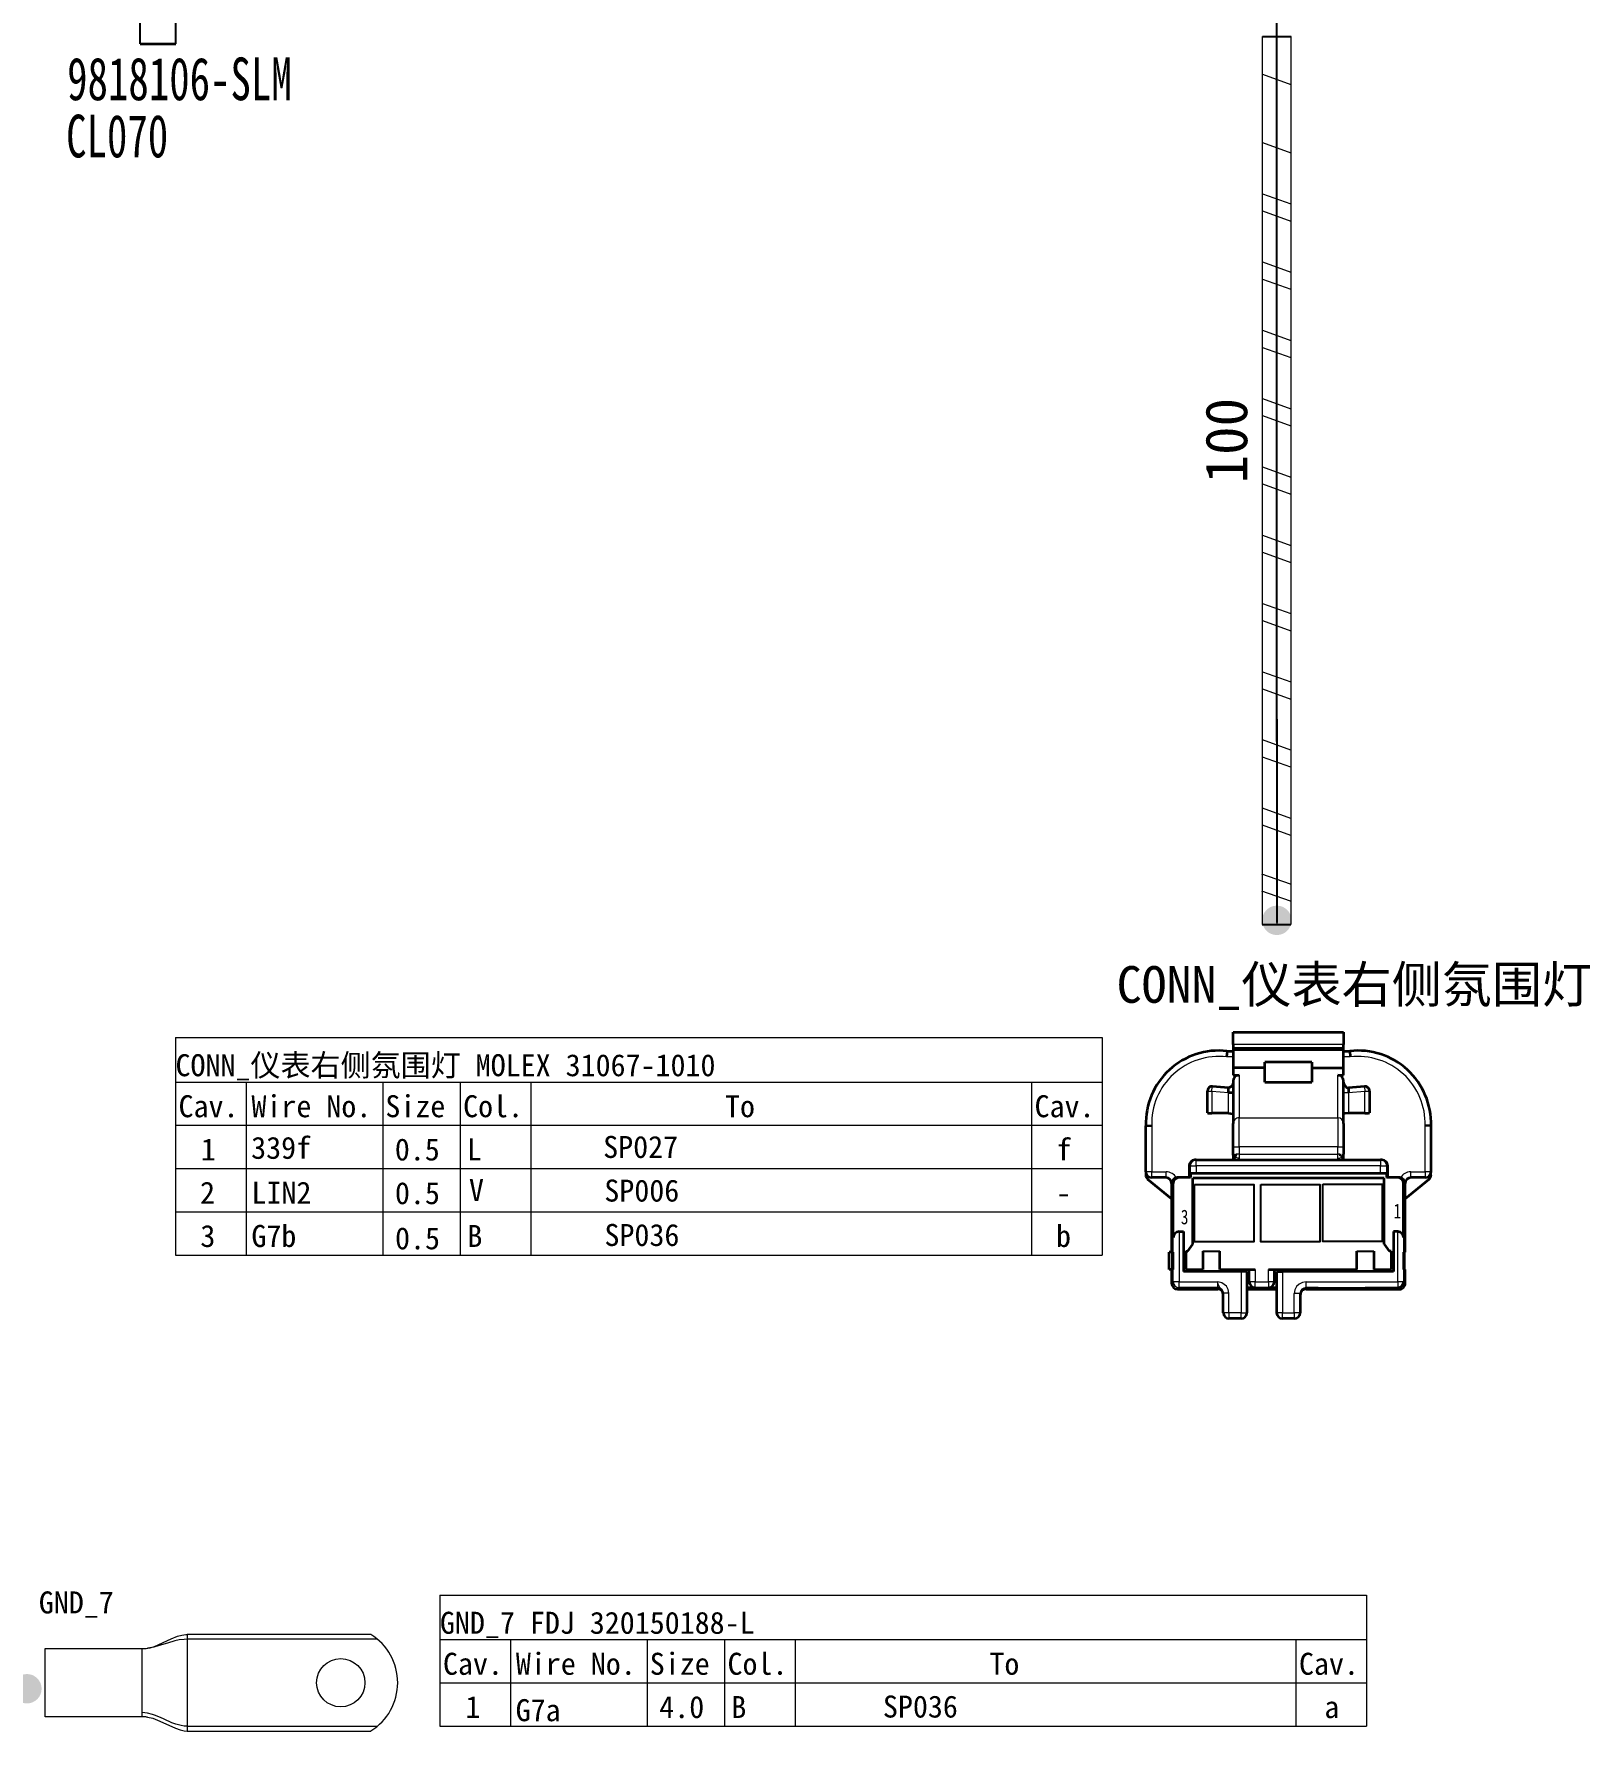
# Model space of a CAD drawing. Header units: millimetres. Extents: x 17 to 3784, y 12 to 1382.
# Drawn here: x 1204.5 to 1258.2, y 826.2 to 884.7 of the extents above; entities that cross this region are included whole.
import ezdxf

# ---------------------------------------------------------------- set-up
doc = ezdxf.new("R2010")
doc.units = ezdxf.units.MM
doc.layers.add('ENT', color=7, linetype='Continuous', lineweight=18)
doc.styles.add('FangSong_GB2312_Style', font='simfang.ttf')
doc.styles.add('foton', font='', dxfattribs={"width": 0.7})
doc.styles.add('样式 2', font='', dxfattribs={"width": 0.75})
doc.styles.get('foton').set_extended_font_data('宋体')
doc.styles.get('样式 2').set_extended_font_data('宋体')

msp = doc.modelspace()

# ---------------------------------------------------------------- hatches: boundary and pattern name
h = msp.add_hatch(color=0)
edge = h.paths.add_edge_path(flags=0)
edge.add_arc((1247.368, 854.162), 0.507, 180, 540)
h = msp.add_hatch(color=0)
edge = h.paths.add_edge_path(flags=0)
edge.add_arc((1204.28, 827.67), 0.507, 180, 540)

# ---------------------------------------------------------------- linework, layer by layer
at = {"color": 0}
for p, q in [((1208.185, 884.377), (1208.189, 886.782)), ((1209.415, 884.378), (1209.415, 886.783)), ((1244.818, 842.761), (1245.405, 842.761)), ((1250.129, 842.761), (1250.716, 842.761))]:
    msp.add_line(p, q, dxfattribs=at)
at = {"color": 0, "lineweight": 35, "ltscale": 0.137499}
msp.add_line((1208.185, 884.377), (1209.415, 884.378), dxfattribs=at)
for p, q in [((1246.87, 884.632), (1247.86, 884.632)), ((1246.86, 854.02), (1247.849, 854.02))]:
    msp.add_line(p, q)
at = {"color": 0, "lineweight": 35, "ltscale": 0.013396}
for p, q in [((1245.863, 849.878), (1245.863, 850.312)), ((1249.671, 850.312), (1249.671, 849.878))]:
    msp.add_line(p, q, dxfattribs=at)
at = {"color": 0, "lineweight": 35, "ltscale": 0.1175}
for p, q in [((1245.863, 850.312), (1249.671, 850.312)), ((1245.863, 849.759), (1249.671, 849.759)), ((1249.671, 849.693), (1245.863, 849.693))]:
    msp.add_line(p, q, dxfattribs=at)
at = {"color": 0, "lineweight": 35, "ltscale": 0.00626}
for p, q in [((1245.65, 849.655), (1245.638, 849.453)), ((1249.884, 849.655), (1249.896, 849.453))]:
    msp.add_line(p, q, dxfattribs=at)
at = {"color": 0, "lineweight": 35, "ltscale": 0.006596}
for p, q in [((1245.65, 849.655), (1245.863, 849.655)), ((1249.671, 849.655), (1249.884, 849.655))]:
    msp.add_line(p, q, dxfattribs=at)
at = {"color": 0, "lineweight": 35, "ltscale": 0.003671}
for p, q in [((1245.863, 849.878), (1245.863, 849.759)), ((1249.671, 849.759), (1249.671, 849.878))]:
    msp.add_line(p, q, dxfattribs=at)
at = {"color": 0, "lineweight": 13, "ltscale": 0.1175}
msp.add_line((1249.671, 849.878), (1245.863, 849.878), dxfattribs=at)
at = {"color": 0, "lineweight": 35, "ltscale": 0.002043}
for p, q in [((1245.863, 849.759), (1245.863, 849.693)), ((1249.671, 849.693), (1249.671, 849.759))]:
    msp.add_line(p, q, dxfattribs=at)
at = {"color": 0, "lineweight": 35, "ltscale": 0.001155}
for p, q in [((1245.863, 849.693), (1245.863, 849.655)), ((1249.671, 849.655), (1249.671, 849.693))]:
    msp.add_line(p, q, dxfattribs=at)
at = {"color": 0, "lineweight": 35, "ltscale": 0.00625}
for p, q in [((1245.863, 849.655), (1245.863, 849.453)), ((1249.671, 849.453), (1249.671, 849.655)), ((1245.863, 848.828), (1246.066, 848.828)), ((1249.468, 848.828), (1249.671, 848.828)), ((1245.863, 846.102), (1245.863, 845.9)), ((1249.671, 845.9), (1249.671, 846.102)), ((1244.59, 845.43), (1244.388, 845.43)), ((1251.146, 845.43), (1250.944, 845.43)), ((1247.362, 842.052), (1247.564, 842.052))]:
    msp.add_line(p, q, dxfattribs=at)
at = {"color": 0, "lineweight": 13, "ltscale": 0.006956}
for p, q in [((1245.863, 849.453), (1245.638, 849.453)), ((1249.896, 849.453), (1249.671, 849.453))]:
    msp.add_line(p, q, dxfattribs=at)
at = {"color": 0, "lineweight": 35, "ltscale": 0.019273}
for p, q in [((1245.863, 849.453), (1245.863, 848.828)), ((1249.671, 848.828), (1249.671, 849.453))]:
    msp.add_line(p, q, dxfattribs=at)
at = {"color": 0, "lineweight": 35, "ltscale": 0.033751}
msp.add_line((1246.957, 849.079), (1245.863, 849.079), dxfattribs=at)
at = {"color": 0, "lineweight": 35, "ltscale": 0.006031}
for p, q in [((1246.957, 849.079), (1246.957, 849.274)), ((1248.577, 849.274), (1248.577, 849.079))]:
    msp.add_line(p, q, dxfattribs=at)
at = {"color": 0, "lineweight": 35, "ltscale": 0.05}
for p, q in [((1248.577, 849.274), (1246.957, 849.274)), ((1246.957, 848.587), (1248.577, 848.587)), ((1248.796, 841.445), (1250.416, 841.445))]:
    msp.add_line(p, q, dxfattribs=at)
at = {"color": 0, "lineweight": 35, "ltscale": 0.015164}
for p, q in [((1246.957, 848.587), (1246.957, 849.079)), ((1248.577, 849.079), (1248.577, 848.587))]:
    msp.add_line(p, q, dxfattribs=at)
at = {"color": 0, "lineweight": 35, "ltscale": 0.033749}
msp.add_line((1248.577, 849.079), (1249.671, 849.079), dxfattribs=at)
at = {"color": 0, "lineweight": 13, "ltscale": 0.000535388}
for p, q in [((1245.144, 848.419), (1245.146, 848.436)), ((1250.388, 848.436), (1250.39, 848.419))]:
    msp.add_line(p, q, dxfattribs=at)
at = {"color": 0, "lineweight": 35, "ltscale": 0.017072}
for p, q in [((1245.697, 848.388), (1245.146, 848.436)), ((1250.388, 848.436), (1249.837, 848.388))]:
    msp.add_line(p, q, dxfattribs=at)
at = {"color": 0, "lineweight": 35, "ltscale": 0.045329}
for p, q in [((1245.863, 848.623), (1245.863, 847.154)), ((1249.671, 847.154), (1249.671, 848.623))]:
    msp.add_line(p, q, dxfattribs=at)
at = {"color": 0, "lineweight": 13, "ltscale": 0.04549}
for p, q in [((1246.066, 848.828), (1246.066, 847.354)), ((1249.468, 847.354), (1249.468, 848.828))]:
    msp.add_line(p, q, dxfattribs=at)
at = {"color": 0, "lineweight": 35, "ltscale": 0.023225}
for p, q in [((1244.973, 847.526), (1244.973, 848.278)), ((1250.561, 848.278), (1250.561, 847.526))]:
    msp.add_line(p, q, dxfattribs=at)
at = {"color": 0, "lineweight": 13, "ltscale": 0.000535583}
for p, q in [((1244.973, 848.278), (1244.991, 848.278)), ((1250.543, 848.278), (1250.561, 848.278))]:
    msp.add_line(p, q, dxfattribs=at)
at = {"color": 0, "lineweight": 13, "ltscale": 0.004352}
for p, q in [((1244.991, 848.278), (1245.132, 848.278)), ((1245.132, 848.278), (1245.144, 848.419)), ((1250.39, 848.419), (1250.402, 848.278)), ((1250.402, 848.278), (1250.543, 848.278))]:
    msp.add_line(p, q, dxfattribs=at)
at = {"color": 0, "lineweight": 35, "ltscale": 0.000785726}
msp.add_line((1245.036, 848.402), (1245.017, 848.385), dxfattribs=at)
at = {"color": 0, "lineweight": 13, "ltscale": 0.023687}
for p, q in [((1245.132, 848.278), (1245.132, 847.511)), ((1250.402, 847.511), (1250.402, 848.278))]:
    msp.add_line(p, q, dxfattribs=at)
at = {"color": 0, "lineweight": 13, "ltscale": 0.017645}
for p, q in [((1245.132, 848.278), (1245.701, 848.229)), ((1249.833, 848.229), (1250.402, 848.278))]:
    msp.add_line(p, q, dxfattribs=at)
at = {"color": 0, "lineweight": 35, "ltscale": 0.005}
msp.add_line((1245.701, 848.229), (1245.863, 848.229), dxfattribs=at)
at = {"color": 0, "lineweight": 13, "ltscale": 0.02215}
for p, q in [((1245.701, 847.511), (1245.701, 848.229)), ((1249.833, 848.229), (1249.833, 847.511))]:
    msp.add_line(p, q, dxfattribs=at)
at = {"color": 0, "lineweight": 13, "ltscale": 0.005}
msp.add_line((1249.671, 848.229), (1249.833, 848.229), dxfattribs=at)
at = {"color": 0, "lineweight": 35, "ltscale": 0.000785116}
msp.add_line((1250.517, 848.385), (1250.498, 848.402), dxfattribs=at)
at = {"color": 0, "lineweight": 35, "ltscale": 0.017578}
for p, q in [((1245.701, 847.511), (1245.132, 847.511)), ((1250.402, 847.511), (1249.833, 847.511))]:
    msp.add_line(p, q, dxfattribs=at)
at = {"color": 0, "lineweight": 13, "ltscale": 0.105}
for p, q in [((1246.066, 847.354), (1249.468, 847.354)), ((1249.468, 846.355), (1246.066, 846.355)), ((1246.066, 846.102), (1249.468, 846.102))]:
    msp.add_line(p, q, dxfattribs=at)
at = {"color": 0, "lineweight": 13, "ltscale": 0.030849}
for p, q in [((1246.066, 846.355), (1246.066, 847.354)), ((1249.468, 847.354), (1249.468, 846.355))]:
    msp.add_line(p, q, dxfattribs=at)
at = {"color": 0, "lineweight": 35, "ltscale": 0.006251}
for p, q in [((1242.851, 847.082), (1243.054, 847.085)), ((1252.682, 847.082), (1252.48, 847.085))]:
    msp.add_line(p, q, dxfattribs=at)
at = {"color": 0, "lineweight": 35, "ltscale": 0.048997}
for p, q in [((1242.851, 845.495), (1242.851, 847.082)), ((1252.682, 847.082), (1252.682, 845.495))]:
    msp.add_line(p, q, dxfattribs=at)
at = {"color": 0, "lineweight": 13, "ltscale": 0.04909}
for p, q in [((1243.054, 847.085), (1243.054, 845.495)), ((1252.48, 845.495), (1252.48, 847.085))]:
    msp.add_line(p, q, dxfattribs=at)
at = {"color": 0, "lineweight": 35, "ltscale": 0.024679}
for p, q in [((1245.863, 846.355), (1245.863, 847.154)), ((1249.671, 847.154), (1249.671, 846.355))]:
    msp.add_line(p, q, dxfattribs=at)
at = {"color": 0, "lineweight": 13, "ltscale": 0.00625}
for p, q in [((1245.863, 846.355), (1246.066, 846.355)), ((1249.468, 846.355), (1249.671, 846.355)), ((1244.388, 845.697), (1244.59, 845.697)), ((1244.59, 845.697), (1244.59, 845.9)), ((1250.944, 845.9), (1250.944, 845.697)), ((1250.944, 845.697), (1251.146, 845.697)), ((1243.054, 845.495), (1242.851, 845.495)), ((1243.054, 845.292), (1243.054, 845.495)), ((1243.549, 845.292), (1243.549, 845.495)), ((1251.985, 845.292), (1251.985, 845.495)), ((1252.48, 845.495), (1252.48, 845.292)), ((1252.682, 845.495), (1252.48, 845.495)), ((1244, 841.703), (1243.797, 841.703)), ((1244, 841.501), (1244, 841.703)), ((1245.329, 841.501), (1245.329, 841.703)), ((1246.622, 841.703), (1246.419, 841.703)), ((1246.622, 841.501), (1246.622, 841.703)), ((1247.281, 841.703), (1247.078, 841.703)), ((1247.078, 841.703), (1247.078, 841.501)), ((1248.375, 841.501), (1248.375, 841.703)), ((1251.534, 841.703), (1251.534, 841.501)), ((1248.172, 841.298), (1247.97, 841.298)), ((1245.718, 840.634), (1245.718, 840.432)), ((1246.139, 840.432), (1246.139, 840.634)), ((1247.564, 840.634), (1247.362, 840.634)), ((1247.564, 840.432), (1247.564, 840.634)), ((1247.97, 840.634), (1247.97, 840.432)), ((1248.172, 840.634), (1247.97, 840.634))]:
    msp.add_line(p, q, dxfattribs=at)
at = {"color": 0, "lineweight": 35, "ltscale": 0.007788}
for p, q in [((1245.863, 846.102), (1245.863, 846.355)), ((1249.671, 846.355), (1249.671, 846.102))]:
    msp.add_line(p, q, dxfattribs=at)
at = {"color": 0, "lineweight": 35, "ltscale": 0.002527}
msp.add_line((1245.957, 846.102), (1245.942, 846.022), dxfattribs=at)
at = {"color": 0, "lineweight": 13, "ltscale": 0.00336}
msp.add_line((1246.066, 846.102), (1245.957, 846.102), dxfattribs=at)
at = {"color": 0, "lineweight": 13, "ltscale": 0.007788}
for p, q in [((1246.066, 846.355), (1246.066, 846.102)), ((1249.468, 846.102), (1249.468, 846.355))]:
    msp.add_line(p, q, dxfattribs=at)
at = {"color": 0, "lineweight": 13, "ltscale": 0.004419}
for p, q in [((1246.066, 846.102), (1246.066, 845.959)), ((1249.468, 845.959), (1249.468, 846.102))]:
    msp.add_line(p, q, dxfattribs=at)
at = {"color": 0, "lineweight": 13, "ltscale": 0.002579}
msp.add_line((1249.552, 846.102), (1249.468, 846.102), dxfattribs=at)
at = {"color": 0, "lineweight": 35, "ltscale": 0.0125}
for p, q in [((1244.342, 845.697), (1244.342, 845.292)), ((1251.191, 845.292), (1251.191, 845.697)), ((1247.97, 840.432), (1247.564, 840.432))]:
    msp.add_line(p, q, dxfattribs=at)
at = {"color": 0, "lineweight": 13, "ltscale": 0.001396}
for p, q in [((1244.388, 845.697), (1244.342, 845.697)), ((1251.191, 845.697), (1251.146, 845.697))]:
    msp.add_line(p, q, dxfattribs=at)
at = {"color": 0, "lineweight": 13, "ltscale": 0.00825}
for p, q in [((1244.388, 845.43), (1244.388, 845.697)), ((1244.59, 845.697), (1244.59, 845.43)), ((1250.944, 845.43), (1250.944, 845.697)), ((1251.146, 845.697), (1251.146, 845.43))]:
    msp.add_line(p, q, dxfattribs=at)
at = {"color": 0, "lineweight": 35, "ltscale": 0.001396}
for p, q in [((1244.59, 845.9), (1244.545, 845.9)), ((1250.989, 845.9), (1250.944, 845.9))]:
    msp.add_line(p, q, dxfattribs=at)
at = {"color": 0, "lineweight": 35, "ltscale": 0.196083}
for p, q in [((1244.59, 845.9), (1250.944, 845.9)), ((1250.944, 845.43), (1244.59, 845.43))]:
    msp.add_line(p, q, dxfattribs=at)
at = {"color": 0, "lineweight": 13, "ltscale": 0.196083}
msp.add_line((1250.944, 845.697), (1244.59, 845.697), dxfattribs=at)
at = {"color": 0, "lineweight": 13, "ltscale": 0.003906}
for p, q in [((1245.953, 845.989), (1245.863, 845.9)), ((1249.581, 845.989), (1249.671, 845.9))]:
    msp.add_line(p, q, dxfattribs=at)
at = {"color": 0, "lineweight": 13, "ltscale": 0.001831}
for p, q in [((1246.066, 845.959), (1246.066, 845.9)), ((1249.468, 845.9), (1249.468, 845.959))]:
    msp.add_line(p, q, dxfattribs=at)
at = {"color": 0, "lineweight": 35, "ltscale": 0.003291}
for p, q in [((1242.851, 845.495), (1242.851, 845.388)), ((1252.682, 845.388), (1252.682, 845.495))]:
    msp.add_line(p, q, dxfattribs=at)
at = {"color": 0, "lineweight": 35, "ltscale": 0.032576}
for p, q in [((1243.742, 844.562), (1242.926, 845.231)), ((1252.608, 845.231), (1251.792, 844.562))]:
    msp.add_line(p, q, dxfattribs=at)
at = {"color": 0, "lineweight": 13, "ltscale": 0.015265}
for p, q in [((1243.054, 845.495), (1243.549, 845.495)), ((1251.985, 845.495), (1252.48, 845.495))]:
    msp.add_line(p, q, dxfattribs=at)
at = {"color": 0, "lineweight": 35, "ltscale": 0.015265}
for p, q in [((1243.549, 845.292), (1243.054, 845.292)), ((1252.48, 845.292), (1251.985, 845.292))]:
    msp.add_line(p, q, dxfattribs=at)
at = {"color": 0, "lineweight": 13, "ltscale": 0.000285339}
for p, q in [((1243.751, 845.09), (1243.742, 845.09)), ((1251.792, 845.09), (1251.783, 845.09))]:
    msp.add_line(p, q, dxfattribs=at)
at = {"color": 0, "lineweight": 35, "ltscale": 0.016276}
for p, q in [((1243.742, 845.09), (1243.742, 844.562)), ((1251.792, 844.562), (1251.792, 845.09))]:
    msp.add_line(p, q, dxfattribs=at)
at = {"color": 0, "lineweight": 13, "ltscale": 0.001343}
for p, q in [((1243.796, 845.09), (1243.752, 845.09)), ((1251.782, 845.09), (1251.738, 845.09))]:
    msp.add_line(p, q, dxfattribs=at)
at = {"color": 0, "lineweight": 35, "ltscale": 0.0575}
for p, q in [((1243.796, 843.227), (1243.796, 845.09)), ((1251.738, 843.227), (1251.738, 845.09))]:
    msp.add_line(p, q, dxfattribs=at)
at = {"color": 0, "lineweight": 35, "ltscale": 0.001343}
for p, q in [((1243.998, 845.292), (1243.955, 845.292)), ((1251.579, 845.292), (1251.536, 845.292))]:
    msp.add_line(p, q, dxfattribs=at)
at = {"color": 0, "lineweight": 35, "ltscale": 0.011972}
for p, q in [((1244.386, 845.292), (1243.998, 845.292)), ((1251.536, 845.292), (1251.148, 845.292))]:
    msp.add_line(p, q, dxfattribs=at)
at = {"color": 0, "lineweight": 35, "ltscale": 0.00425}
for p, q in [((1244.386, 845.43), (1244.386, 845.292)), ((1251.148, 845.43), (1251.148, 845.292))]:
    msp.add_line(p, q, dxfattribs=at)
at = {"color": 0, "lineweight": 35, "ltscale": 0.070128}
for p, q in [((1244.47, 842.996), (1244.47, 845.268)), ((1251.064, 842.996), (1251.064, 845.268))]:
    msp.add_line(p, q, dxfattribs=at)
at = {"color": 0, "lineweight": 35, "ltscale": 0.203499}
msp.add_line((1251.064, 845.268), (1244.47, 845.268), dxfattribs=at)
at = {"color": 0, "lineweight": 35, "ltscale": 0.056888}
for p, q in [((1243.742, 844.562), (1243.742, 842.719)), ((1251.792, 842.719), (1251.792, 844.562))]:
    msp.add_line(p, q, dxfattribs=at)
at = {"color": 0, "lineweight": 13, "ltscale": 0.047015}
for p, q in [((1243.797, 841.703), (1243.797, 843.227)), ((1251.737, 843.227), (1251.737, 841.703))]:
    msp.add_line(p, q, dxfattribs=at)
at = {"color": 0, "lineweight": 35, "ltscale": 0.004503}
for p, q in [((1244, 843.429), (1244.146, 843.429)), ((1251.534, 843.429), (1251.388, 843.429))]:
    msp.add_line(p, q, dxfattribs=at)
at = {"color": 0, "lineweight": 13, "ltscale": 0.053265}
for p, q in [((1244, 843.429), (1244, 841.703)), ((1251.534, 841.703), (1251.534, 843.429))]:
    msp.add_line(p, q, dxfattribs=at)
at = {"color": 0, "lineweight": 35, "ltscale": 0.0425}
for p, q in [((1244.146, 843.429), (1244.146, 842.052)), ((1251.388, 843.429), (1251.388, 842.052))]:
    msp.add_line(p, q, dxfattribs=at)
at = {"color": 0, "lineweight": 35, "ltscale": 0.0025}
msp.add_line((1243.741, 842.719), (1243.66, 842.717), dxfattribs=at)
at = {"color": 0, "lineweight": 35, "ltscale": 0.018406}
msp.add_line((1243.66, 842.121), (1243.66, 842.717), dxfattribs=at)
at = {"color": 0, "lineweight": 35, "ltscale": 0.001321}
for p, q in [((1243.784, 842.719), (1243.741, 842.719)), ((1251.793, 842.719), (1251.75, 842.719)), ((1243.741, 842.121), (1243.784, 842.121)), ((1251.75, 842.121), (1251.793, 842.121))]:
    msp.add_line(p, q, dxfattribs=at)
at = {"color": 0, "lineweight": 13, "ltscale": 0.018461}
for p, q in [((1243.741, 842.719), (1243.741, 842.121)), ((1251.793, 842.121), (1251.793, 842.719))]:
    msp.add_line(p, q, dxfattribs=at)
at = {"color": 0, "lineweight": 35, "ltscale": 0.018471}
for p, q in [((1243.784, 842.719), (1243.784, 842.121)), ((1251.75, 842.121), (1251.75, 842.719))]:
    msp.add_line(p, q, dxfattribs=at)
at = {"color": 0, "lineweight": 35, "ltscale": 0.01975}
for p, q in [((1244.227, 842.761), (1244.227, 842.121)), ((1244.818, 842.761), (1244.818, 842.121)), ((1245.405, 842.121), (1245.405, 842.761)), ((1250.129, 842.121), (1250.129, 842.761)), ((1250.716, 842.761), (1250.716, 842.121)), ((1251.307, 842.761), (1251.307, 842.121))]:
    msp.add_line(p, q, dxfattribs=at)
at = {"color": 0, "lineweight": 35, "ltscale": 0.002078}
for p, q in [((1244.227, 842.761), (1244.294, 842.761)), ((1251.307, 842.761), (1251.24, 842.761))]:
    msp.add_line(p, q, dxfattribs=at)
at = {"color": 0, "lineweight": 35, "ltscale": 0.009064}
for p, q in [((1244.294, 842.761), (1244.47, 842.996)), ((1251.064, 842.996), (1251.24, 842.761))]:
    msp.add_line(p, q, dxfattribs=at)
at = {"color": 0, "lineweight": 35, "ltscale": 0.002499}
msp.add_line((1243.741, 842.121), (1243.66, 842.121), dxfattribs=at)
at = {"color": 0, "lineweight": 35, "ltscale": 0.014598}
for p, q in [((1243.742, 842.121), (1243.742, 841.648)), ((1251.792, 841.648), (1251.792, 842.121))]:
    msp.add_line(p, q, dxfattribs=at)
at = {"color": 0, "lineweight": 35, "ltscale": 0.061501}
msp.add_line((1246.139, 842.052), (1244.146, 842.052), dxfattribs=at)
at = {"color": 0, "lineweight": 35, "ltscale": 0.018251}
for p, q in [((1244.227, 842.121), (1244.818, 842.121)), ((1250.716, 842.121), (1251.307, 842.121))]:
    msp.add_line(p, q, dxfattribs=at)
at = {"color": 0, "lineweight": 35, "ltscale": 0.037552}
msp.add_line((1245.405, 842.121), (1246.622, 842.121), dxfattribs=at)
at = {"color": 0, "lineweight": 35, "ltscale": 0.006}
msp.add_line((1246.333, 842.052), (1246.139, 842.052), dxfattribs=at)
at = {"color": 0, "lineweight": 13, "ltscale": 0.04375}
for p, q in [((1246.139, 842.052), (1246.139, 840.634)), ((1247.564, 842.052), (1247.564, 840.634))]:
    msp.add_line(p, q, dxfattribs=at)
at = {"color": 0, "lineweight": 35, "ltscale": 0.04375}
for p, q in [((1246.333, 842.052), (1246.333, 840.634)), ((1247.362, 840.634), (1247.362, 842.052))]:
    msp.add_line(p, q, dxfattribs=at)
at = {"color": 0, "lineweight": 35, "ltscale": 0.01289}
for p, q in [((1246.419, 841.703), (1246.419, 842.121)), ((1247.281, 842.121), (1247.281, 841.703))]:
    msp.add_line(p, q, dxfattribs=at)
at = {"color": 0, "lineweight": 13, "ltscale": 0.01289}
for p, q in [((1246.622, 842.121), (1246.622, 841.703)), ((1247.078, 841.703), (1247.078, 842.121))]:
    msp.add_line(p, q, dxfattribs=at)
at = {"color": 0, "lineweight": 35, "ltscale": 0.094153}
msp.add_line((1247.078, 842.121), (1250.129, 842.121), dxfattribs=at)
at = {"color": 0, "lineweight": 35, "ltscale": 0.117999}
msp.add_line((1251.388, 842.052), (1247.564, 842.052), dxfattribs=at)
at = {"color": 0, "lineweight": 13, "ltscale": 0.002415}
for p, q in [((1243.797, 841.703), (1243.742, 841.648)), ((1243.944, 841.445), (1244, 841.501)), ((1251.534, 841.501), (1251.59, 841.445)), ((1251.792, 841.648), (1251.737, 841.703))]:
    msp.add_line(p, q, dxfattribs=at)
at = {"color": 0, "lineweight": 35, "ltscale": 0.042723}
msp.add_line((1243.944, 841.445), (1245.329, 841.445), dxfattribs=at)
at = {"color": 0, "lineweight": 13, "ltscale": 0.041016}
for p, q in [((1244, 841.703), (1245.329, 841.703)), ((1245.329, 841.501), (1244, 841.501))]:
    msp.add_line(p, q, dxfattribs=at)
at = {"color": 0, "lineweight": 13, "ltscale": 0.001708}
for p, q in [((1245.329, 841.501), (1245.329, 841.445)), ((1248.375, 841.501), (1248.375, 841.445))]:
    msp.add_line(p, q, dxfattribs=at)
at = {"color": 0, "lineweight": 35, "ltscale": 0.008899}
msp.add_line((1246.333, 841.499), (1246.622, 841.499), dxfattribs=at)
at = {"color": 0, "lineweight": 35, "ltscale": 0.031749}
msp.add_line((1246.333, 841.445), (1247.362, 841.445), dxfattribs=at)
at = {"color": 0, "lineweight": 13, "ltscale": 0.014101}
for p, q in [((1246.622, 841.703), (1247.078, 841.703)), ((1247.078, 841.501), (1246.622, 841.501))]:
    msp.add_line(p, q, dxfattribs=at)
at = {"color": 0, "lineweight": 35, "ltscale": 0.008751}
msp.add_line((1247.078, 841.499), (1247.362, 841.499), dxfattribs=at)
at = {"color": 0, "lineweight": 13, "ltscale": 0.012999}
for p, q in [((1248.375, 841.703), (1248.796, 841.703)), ((1248.796, 841.501), (1248.375, 841.501))]:
    msp.add_line(p, q, dxfattribs=at)
at = {"color": 0, "lineweight": 35, "ltscale": 0.012999}
msp.add_line((1248.375, 841.445), (1248.796, 841.445), dxfattribs=at)
at = {"color": 0, "lineweight": 13, "ltscale": 0.05}
for p, q in [((1248.796, 841.703), (1250.416, 841.703)), ((1248.796, 841.501), (1250.416, 841.501))]:
    msp.add_line(p, q, dxfattribs=at)
at = {"color": 0, "lineweight": 13, "ltscale": 0.034512}
msp.add_line((1250.416, 841.703), (1251.534, 841.703), dxfattribs=at)
at = {"color": 0, "lineweight": 13, "ltscale": 0.034515}
msp.add_line((1251.534, 841.501), (1250.416, 841.501), dxfattribs=at)
at = {"color": 0, "lineweight": 35, "ltscale": 0.036223}
msp.add_line((1250.416, 841.445), (1251.59, 841.445), dxfattribs=at)
at = {"color": 0, "lineweight": 13, "ltscale": 0.006248}
msp.add_line((1251.737, 841.703), (1251.534, 841.703), dxfattribs=at)
at = {"color": 0, "lineweight": 13, "ltscale": 0.006}
for p, q in [((1245.718, 841.306), (1245.523, 841.306)), ((1245.718, 840.634), (1245.523, 840.634)), ((1246.139, 840.634), (1246.333, 840.634))]:
    msp.add_line(p, q, dxfattribs=at)
at = {"color": 0, "lineweight": 35, "ltscale": 0.020738}
msp.add_line((1245.523, 840.634), (1245.523, 841.306), dxfattribs=at)
at = {"color": 0, "lineweight": 13, "ltscale": 0.020738}
msp.add_line((1245.718, 840.634), (1245.718, 841.306), dxfattribs=at)
at = {"color": 0, "lineweight": 13, "ltscale": 0.020486}
msp.add_line((1247.97, 840.634), (1247.97, 841.298), dxfattribs=at)
at = {"color": 0, "lineweight": 35, "ltscale": 0.020486}
msp.add_line((1248.172, 841.298), (1248.172, 840.634), dxfattribs=at)
at = {"color": 0, "lineweight": 35, "ltscale": 0.000249481}
for p, q in [((1245.523, 840.634), (1245.523, 840.626)), ((1246.333, 840.634), (1246.333, 840.626))]:
    msp.add_line(p, q, dxfattribs=at)
at = {"color": 0, "lineweight": 13, "ltscale": 0.013}
msp.add_line((1246.139, 840.634), (1245.718, 840.634), dxfattribs=at)
at = {"color": 0, "lineweight": 35, "ltscale": 0.013}
msp.add_line((1246.139, 840.432), (1245.718, 840.432), dxfattribs=at)
at = {"color": 0, "lineweight": 13, "ltscale": 0.0125}
msp.add_line((1247.564, 840.634), (1247.97, 840.634), dxfattribs=at)
at = {"color": 7, "linetype": 'Continuous', "lineweight": 25}
for points in [[(1247.364, 860.334), (1247.364, 885.734)], [(1247.364, 861.093), (1247.364, 854.087)]]:
    msp.add_lwpolyline(points, dxfattribs=at)
at = {"color": 7, "linetype": 'Continuous', "lineweight": 0}
for points in [[(1246.874, 882.276), (1246.873, 884.63)], [(1247.853, 884.63), (1247.854, 882.276)], [(1246.873, 883.335), (1247.854, 882.982)], [(1246.874, 879.921), (1246.873, 882.276)], [(1247.853, 882.276), (1247.854, 879.921)], [(1246.873, 880.981), (1247.854, 880.628)], [(1246.874, 877.567), (1246.873, 879.921)], [(1247.853, 879.921), (1247.854, 877.567)], [(1246.873, 879.215), (1247.854, 878.862)], [(1246.873, 878.626), (1247.854, 878.273)], [(1246.874, 875.213), (1246.873, 877.567)], [(1247.853, 877.567), (1247.854, 875.213)], [(1246.873, 876.861), (1247.854, 876.507)], [(1246.873, 876.272), (1247.854, 875.919)], [(1246.874, 872.858), (1246.873, 875.213)], [(1247.853, 875.213), (1247.854, 872.858)], [(1246.873, 874.506), (1247.854, 874.153)], [(1246.873, 873.918), (1247.854, 873.564)], [(1246.874, 870.504), (1246.873, 872.858)], [(1247.853, 872.858), (1247.854, 870.504)], [(1246.873, 872.152), (1247.854, 871.799)], [(1246.873, 871.563), (1247.854, 871.21)], [(1246.874, 868.149), (1246.873, 870.504)], [(1247.853, 870.504), (1247.854, 868.149)], [(1246.873, 869.798), (1247.854, 869.444)], [(1246.873, 869.209), (1247.854, 868.856)], [(1246.874, 865.795), (1246.873, 868.149)], [(1247.853, 868.149), (1247.854, 865.795)], [(1246.873, 867.443), (1247.854, 867.09)], [(1246.873, 866.855), (1247.854, 866.501)], [(1246.874, 863.441), (1246.873, 865.795)], [(1247.853, 865.795), (1247.854, 863.441)], [(1246.873, 865.089), (1247.854, 864.736)], [(1246.873, 864.5), (1247.854, 864.147)], [(1246.874, 861.086), (1246.873, 863.441)], [(1247.853, 863.441), (1247.854, 861.086)], [(1246.873, 862.734), (1247.854, 862.381)], [(1246.873, 862.146), (1247.854, 861.793)], [(1246.873, 858.733), (1246.873, 861.087)], [(1247.854, 861.087), (1247.854, 858.733)], [(1247.854, 860.028), (1246.873, 860.381)], [(1247.854, 859.439), (1246.873, 859.792)], [(1246.873, 856.378), (1246.873, 858.733)], [(1247.854, 858.733), (1247.854, 856.378)], [(1247.854, 857.673), (1246.873, 858.027)], [(1247.854, 857.085), (1246.873, 857.438)], [(1246.873, 854.024), (1246.873, 856.378)], [(1247.854, 856.378), (1247.854, 854.024)], [(1247.835, 855.407), (1246.854, 855.76)], [(1247.835, 854.818), (1246.854, 855.171)]]:
    msp.add_lwpolyline(points, dxfattribs=at)
at = {"color": 7, "linetype": 'Continuous', "lineweight": 13}
for points in [[(1247.364, 884.63), (1247.364, 861.119)], [(1247.364, 861.085), (1247.364, 853.991)], [(1209.403, 850.118), (1241.345, 850.118)], [(1209.403, 850.118), (1209.403, 842.622)], [(1241.345, 850.118), (1241.345, 842.622)], [(1209.403, 848.588), (1241.345, 848.588)], [(1211.836, 848.588), (1211.836, 842.622)], [(1216.545, 848.588), (1216.545, 842.622)], [(1219.214, 848.588), (1219.214, 842.622)], [(1221.647, 848.588), (1221.647, 842.622)], [(1238.912, 848.588), (1238.912, 842.622)], [(1209.403, 847.096), (1241.345, 847.096)], [(1209.403, 845.605), (1241.345, 845.605)], [(1209.403, 844.114), (1241.345, 844.114)], [(1209.403, 842.622), (1241.345, 842.622)], [(1218.519, 830.894), (1218.519, 826.381)], [(1250.461, 830.894), (1250.461, 826.381)], [(1208.371, 829.058), (1208.532, 829.082), (1208.676, 829.128), (1208.823, 829.2), (1209.247, 829.393), (1209.47, 829.477), (1209.618, 829.522), (1209.756, 829.542), (1209.808, 829.544)], [(1209.808, 829.377), (1209.705, 829.373), (1209.526, 829.352), (1209.382, 829.322), (1209.122, 829.246), (1208.842, 829.158), (1208.65, 829.105), (1208.581, 829.09), (1208.438, 829.066)], [(1216.133, 829.544), (1209.808, 829.544), (1209.808, 826.211), (1216.133, 826.211)], [(1216.363, 829.377), (1209.808, 829.377)], [(1220.952, 829.364), (1220.952, 826.381)], [(1225.66, 829.364), (1225.66, 826.381)], [(1248.027, 829.364), (1248.027, 826.381)], [(1204.907, 829.054), (1208.239, 829.054), (1208.239, 826.701), (1204.907, 826.701), (1204.907, 829.054)], [(1209.808, 826.377), (1209.7, 826.383), (1209.596, 826.399), (1209.417, 826.447), (1209.275, 826.5), (1209.008, 826.621), (1208.885, 826.678), (1208.682, 826.762), (1208.61, 826.787), (1208.44, 826.83), (1208.341, 826.844), (1208.239, 826.849)], [(1208.439, 826.689), (1208.62, 826.652), (1208.786, 826.591), (1208.966, 826.503), (1209.402, 826.309), (1209.558, 826.252), (1209.701, 826.219), (1209.808, 826.211)], [(1209.808, 826.377), (1216.363, 826.377)]]:
    msp.add_lwpolyline(points, dxfattribs=at)
at = {"color": 0, "lineweight": 35}
for points in [[(1245.863, 848.571), (1245.854, 848.516), (1245.782, 848.417), (1245.739, 848.394), (1245.697, 848.388)], [(1249.671, 848.571), (1249.68, 848.515), (1249.753, 848.415), (1249.795, 848.393), (1249.837, 848.388)], [(1245.701, 847.511), (1245.773, 847.507), (1245.845, 847.494), (1245.858, 847.488), (1245.861, 847.485), (1245.863, 847.482), (1245.863, 847.481)], [(1249.833, 847.511), (1249.704, 847.498), (1249.679, 847.49), (1249.673, 847.486), (1249.671, 847.484), (1249.671, 847.481)], [(1245.942, 846.022), (1245.916, 845.997), (1245.903, 845.987), (1245.895, 845.984), (1245.885, 845.984), (1245.878, 845.989), (1245.874, 845.995), (1245.868, 846.012), (1245.863, 846.102)], [(1249.592, 846.028), (1249.566, 846.053), (1249.552, 846.102)], [(1249.592, 846.028), (1249.604, 846.022), (1249.625, 846.005), (1249.638, 845.996), (1249.644, 845.994), (1249.652, 845.994), (1249.658, 845.998), (1249.662, 846.003), (1249.666, 846.017), (1249.671, 846.082), (1249.671, 846.102)]]:
    msp.add_lwpolyline(points, dxfattribs=at)
at = {"color": 0, "lineweight": 13}
for points in [[(1246.066, 845.959), (1246.03, 845.964), (1245.953, 845.989)], [(1249.468, 845.959), (1249.534, 845.97), (1249.581, 845.989)], [(1245.718, 841.306), (1245.695, 841.436), (1245.628, 841.554), (1245.469, 841.67), (1245.329, 841.703)], [(1245.523, 841.306), (1245.493, 841.411), (1245.415, 841.484), (1245.343, 841.61), (1245.329, 841.703)], [(1248.375, 841.703), (1248.251, 841.681), (1248.14, 841.622), (1248.051, 841.533), (1247.991, 841.422), (1247.97, 841.298)]]:
    msp.add_lwpolyline(points, dxfattribs=at)
at = {"color": 0}
for points in [[(1244.531, 845.054), (1246.569, 845.054), (1246.569, 843.078), (1244.531, 843.078)], [(1246.816, 845.052), (1248.854, 845.052), (1248.854, 843.075), (1246.816, 843.075)], [(1248.956, 845.065), (1250.994, 845.065), (1250.994, 843.088), (1248.956, 843.088)]]:
    msp.add_lwpolyline(points, close=True, dxfattribs=at)
at = {"color": 0, "linetype": 'Continuous', "lineweight": 13}
for points in [[(1218.519, 830.894), (1250.461, 830.894)], [(1218.519, 829.364), (1250.461, 829.364)], [(1228.329, 829.364), (1228.329, 826.381)], [(1230.762, 829.364), (1230.762, 826.381)], [(1218.519, 827.873), (1250.461, 827.873)], [(1218.519, 826.381), (1250.461, 826.381)]]:
    msp.add_lwpolyline(points, dxfattribs=at)
at = {"color": 7, "linetype": 'Continuous', "lineweight": 13}
msp.add_circle((1215.1, 827.878), 0.833, dxfattribs=at)
at = {"color": 0, "lineweight": 35}
for centre, radius, start, end in [((1245.366, 847.155), 2.516, 83.52759, 181.6667), ((1250.168, 847.155), 2.516, 358.33332, 96.47241), ((1245.128, 848.3), 0.137, 82.56909, 132.16562), ((1246.067, 848.624), 0.204, 90.43284, 180.4214), ((1249.466, 848.624), 0.204, 359.64113, 89.50296), ((1250.402, 848.288), 0.149, 49.96087, 95.30611), ((1245.123, 848.279), 0.149, 134.96086, 180.30611), ((1242.697, 848.226), 3.004, 0.05076, 3.09233), ((1252.837, 848.226), 3.004, 176.90768, 179.94924), ((1250.424, 848.284), 0.137, 357.56909, 47.16563), ((1245.122, 848.275), 0.764, 258.79903, 270.75024), ((1250.412, 848.275), 0.765, 269.25374, 281.1978), ((1244.545, 845.697), 0.203, 90.06504, 179.93431), ((1250.989, 845.697), 0.203, 0.06569, 89.93496), ((1243.054, 845.495), 0.203, 180.00001, 270), ((1243.054, 845.388), 0.203, 179.99999, 230.65854), ((1243.539, 845.09), 0.203, 0.00043, 89.99915), ((1243.955, 845.088), 0.204, 104.78014, 179.60556), ((1243.998, 845.09), 0.203, 89.99969, 179.99968), ((1243.955, 845.09), 0.203, 90.00271, 104.70025), ((1251.536, 845.09), 0.203, 0.00032, 90.00031), ((1251.579, 845.09), 0.203, 75.29951, 89.99737), ((1251.579, 845.088), 0.204, 0.39063, 75.22065), ((1251.995, 845.09), 0.203, 90.00031, 179.99957), ((1252.48, 845.495), 0.203, 270, 0), ((1252.48, 845.388), 0.203, 309.34146, 0), ((1243.998, 843.226), 0.203, 90.06505, 179.93433), ((1244.001, 843.226), 0.204, 90.18854, 179.70571), ((1251.533, 843.226), 0.204, 0.29365, 89.81204), ((1251.536, 843.226), 0.203, 0.06569, 89.93496), ((1243.944, 841.648), 0.203, 179.99999, 269.9989), ((1245.329, 841.251), 0.194, 0.00001, 90), ((1246.622, 841.702), 0.203, 180.06506, 269.93433), ((1247.078, 841.702), 0.203, 270.06569, 359.93496), ((1248.375, 841.243), 0.203, 120.00002, 179.99972), ((1248.388, 841.209), 0.239, 102.85315, 118.73899), ((1248.375, 841.243), 0.203, 90.00414, 101.2471), ((1251.59, 841.648), 0.203, 269.99913, 0.00189), ((1245.718, 840.626), 0.194, 180.00001, 270), ((1246.139, 840.626), 0.194, 270, 0), ((1247.564, 840.634), 0.203, 180.00001, 270), ((1247.97, 840.634), 0.203, 270, 0)]:
    msp.add_arc(centre, radius, start, end, dxfattribs=at)
at = {"color": 0, "lineweight": 13}
for centre, radius, start, end in [((1245.366, 847.155), 2.313, 83.24977, 181.73816), ((1250.168, 847.155), 2.313, 358.26184, 96.75023), ((1245.221, 848.278), 0.23, 152.40286, 179.96572), ((1245.123, 848.194), 0.226, 84.73842, 112.7895), ((1250.41, 848.189), 0.23, 67.40286, 94.96572), ((1250.317, 848.279), 0.226, 359.7391, 27.7916), ((1245.859, 845.976), 0.0947, 8.00469, 28.89128), ((1249.766, 845.958), 0.187, 158.03178, 170.4911), ((1243.549, 845.089), 0.405, 28.94152, 89.98149), ((1243.549, 845.09), 0.203, 0.00025, 90.00094), ((1251.985, 845.089), 0.405, 90.01915, 151.05835), ((1251.985, 845.09), 0.203, 89.99904, 179.99968), ((1244, 841.703), 0.203, 180.00127, 269.99856), ((1245.329, 841.306), 0.194, 0.00023, 90.00016), ((1248.375, 841.298), 0.203, 90.00169, 180.00002), ((1248.375, 841.243), 0.203, 101.25266, 120.0009)]:
    msp.add_arc(centre, radius, start, end, dxfattribs=at)
at = {"color": 7, "linetype": 'Continuous', "lineweight": 13}
for centre, radius, start, end in [((1215.1, 827.878), 1.961, 302, 58), ((1208.243, 830.668), 1.615, 270, 277), ((1208.237, 825.133), 1.57, 83, 90), ((1208.244, 825.106), 1.595, 83, 90)]:
    msp.add_arc(centre, radius, start, end, dxfattribs=at)
at = {"color": 0, "lineweight": 13}
for centre, major_axis, ratio, start_param, end_param in [((1246.066, 847.154), (0.203, 0), 0.98717, 1.570796, 3.141593), ((1249.468, 847.154), (0.203, 0), 0.98717, 0, 1.570796), ((1244.59, 845.697), (0, 0.203), 0.99999, 6.283185, 7.853982), ((1250.944, 845.697), (0, -0.203), 0.99999, 1.570796, 3.141593), ((1243.944, 841.648), (0.143, -0.143), 0.999981, 3.926996, 5.497782), ((1245.329, 841.251), (-0.194, 0), 0.999999, 3.14159, 4.712389), ((1246.622, 841.703), (-0.203, 0), 0.99999, 0, 1.570796), ((1247.078, 841.703), (-0.203, 0), 0.99999, 1.570796, 3.141593), ((1251.59, 841.648), (0.064, 0.192), 0.999976, 3.463347, 5.034138)]:
    msp.add_ellipse(centre, major_axis=major_axis, ratio=ratio, start_param=start_param, end_param=end_param, dxfattribs=at)
at = {"color": 0, "lineweight": 35}
msp.add_ellipse((1251.534, 841.703), major_axis=(-0.143, -0.143), ratio=0.999981, start_param=0.785408, end_param=2.356186, dxfattribs=at)

# ---------------------------------------------------------------- texts
at = {"color": 7, "linetype": 'Continuous', "style": 'FangSong_GB2312_Style'}
msp.add_text('100', height=1.4467, rotation=90, dxfattribs=at).set_placement((1246.347, 869.223))
at = {"color": 0, "linetype": 'Continuous', "style": 'FangSong_GB2312_Style'}
for s, height, p in [('CONN_仪表右侧氛围灯', 1.26546, (1241.845, 851.319)), ('GND_7 FDJ 320150188-L', 0.75928, (1218.519, 829.564)), ('Size', 0.7593, (1225.751, 828.151)), ('Col.', 0.7593, (1228.432, 828.151)), ('To', 0.7593, (1237.46, 828.151)), ('4.0', 0.7593, (1226.078, 826.659)), ('B', 0.759, (1228.563, 826.659)), ('SP036', 0.7593, (1233.789, 826.676))]:
    msp.add_text(s, height=height, dxfattribs=at).set_placement(p)
at = {"color": 7, "linetype": 'Continuous', "style": 'FangSong_GB2312_Style'}
for s, height, p in [('CONN_仪表右侧氛围灯 MOLEX 31067-1010', 0.75928, (1209.403, 848.788)), ('Cav.', 0.7593, (1209.507, 847.374)), ('Wire No.', 0.7593, (1212.02, 847.374)), ('Size', 0.7593, (1216.636, 847.374)), ('Col.', 0.7593, (1219.317, 847.374)), ('To', 0.7593, (1228.345, 847.374)), ('Cav.', 0.7593, (1239.016, 847.374)), ('339f', 0.7593, (1212.01, 845.94)), ('SP027', 0.7593, (1224.146, 845.97)), ('f', 0.759, (1239.771, 845.883)), ('1', 0.759, (1210.277, 845.883)), ('0.5', 0.7593, (1216.963, 845.883)), ('L', 0.759, (1219.447, 845.883)), ('2', 0.759, (1210.248, 844.392)), ('LIN2', 0.7593, (1212.02, 844.392)), ('0.5', 0.7593, (1216.967, 844.377)), ('V', 0.759, (1219.518, 844.483)), ('SP006', 0.7593, (1224.185, 844.465)), ('-', 0.759, (1239.757, 844.392)), ('3', 0.759, (1210.259, 842.9)), ('G7b', 0.7593, (1212.02, 842.9)), ('0.5', 0.7593, (1216.97, 842.82)), ('B', 0.759, (1219.464, 842.9)), ('SP036', 0.7593, (1224.19, 842.934)), ('b', 0.759, (1239.757, 842.9)), ('GND_7', 0.7593, (1204.691, 830.266)), ('Cav.', 0.7593, (1218.622, 828.151)), ('Wire No.', 0.7593, (1221.136, 828.151)), ('Cav.', 0.7593, (1248.131, 828.151)), ('1', 0.759, (1219.392, 826.659)), ('G7a', 0.7593, (1221.128, 826.551)), ('a', 0.759, (1249.005, 826.659))]:
    msp.add_text(s, height=height, dxfattribs=at).set_placement(p)
at = {"color": 0, "char_height": 0.506, "width": 1.81759, "attachment_point": 1, "style": '样式 2'}
for s, insert in [('1', (1251.393, 844.392)), ('3', (1244.061, 844.189))]:
    msp.add_mtext(s, dxfattribs=dict(at, insert=insert))
at = {"layer": 'ENT', "color": 0, "char_height": 1.47221, "width": 159.91709, "attachment_point": 1, "style": 'foton'}
for s, insert in [('{\\T1.004;9818106-SLM}', (1205.668, 883.911)), ('{\\T1.004;CL070}', (1205.633, 881.939))]:
    msp.add_mtext(s, dxfattribs=dict(at, insert=insert))

doc.saveas('drawing.dxf')
